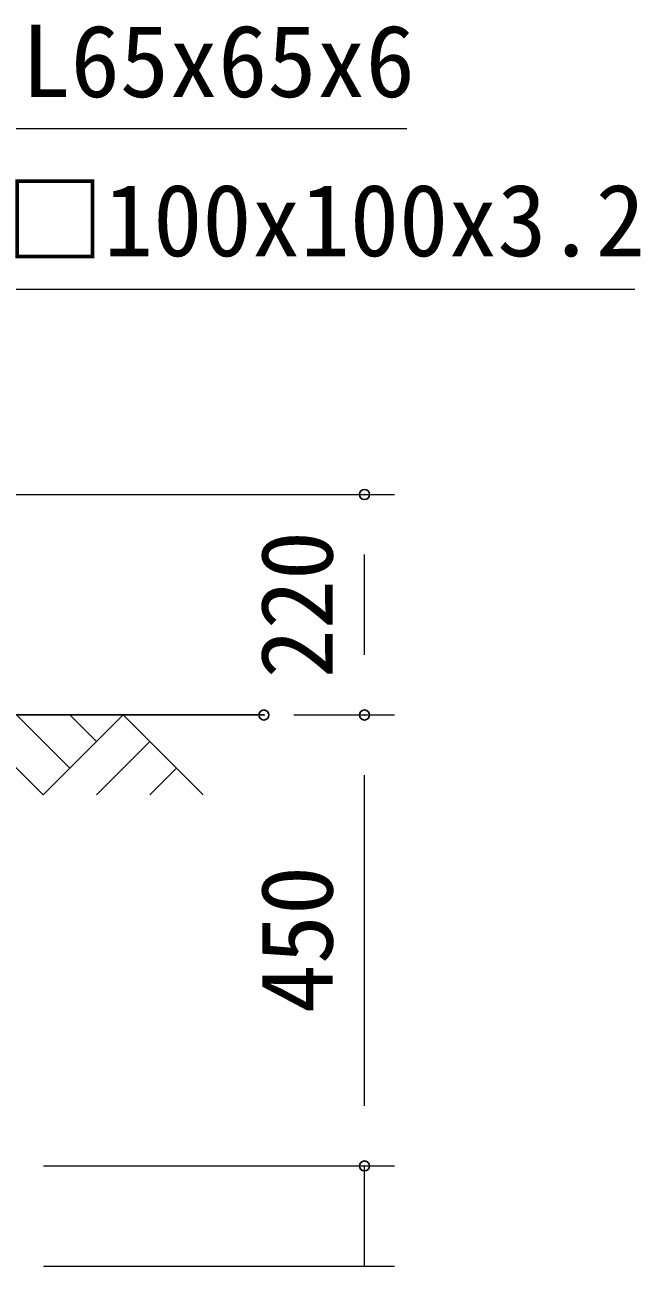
# Model space of a CAD drawing. Units: millimetres, scale not verified. Extents: x -6300 to 6300, y -4455 to 4455.
# Drawn here: x 3914 to 4528, y -1548 to -309 of the extents above; entities that cross this region are included whole.
import ezdxf
from ezdxf.enums import TextEntityAlignment as Align

# ---------------------------------------------------------------- set-up
doc = ezdxf.new("R2010")
doc.units = ezdxf.units.MM
doc.header["$LTSCALE"] = 20
doc.header["$PDMODE"] = 32
doc.header["$PDSIZE"] = 10
for name, color, linetype, lineweight in [('0-6_D-DCR-HCH', 7, 'Continuous', 13), ('0-7_D-BGD', 7, 'Continuous', 25), ('0-8_D-STR-DIM', 7, 'Continuous', 13), ('0-B_D-STR-TXT', 7, 'Continuous', 13)]:
    doc.layers.add(name, color=color, linetype=linetype, lineweight=lineweight)
doc.layers.add('0-A_Defpoints', color=8, linetype='Continuous')
doc.styles.add('ＭＳ ゴシック', font='')
doc.styles.get('ＭＳ ゴシック').set_extended_font_data('MS Gothic')

msp = doc.modelspace()

# ---------------------------------------------------------------- linework, layer by layer
at = {"layer": '0-6_D-DCR-HCH'}
for p, q in [((3932.66, -1077.97), (3852.84, -998.16)), ((3959.27, -1051.37), (3906.06, -998.16)), ((4012.48, -998.16), (3932.66, -1077.97)), ((3986.01, -1024.9), (3959.27, -998.16)), ((4012.48, -998.16), (4092.3, -1077.97)), ((4039.09, -1024.76), (3985.63, -1077.97)), ((4065.69, -1051.37), (4038.96, -1077.97))]:
    msp.add_line(p, q, dxfattribs=at)
at = {"layer": '0-7_D-BGD'}
msp.add_line((3852.84, -998.16), (4152.84, -998.16), dxfattribs=at)
at = {"layer": '0-8_D-STR-DIM'}
for p, q in [((3762.84, -778.16), (4283.27, -778.16)), ((4253.27, -938.16), (4253.27, -838.16)), ((4182.84, -998.16), (4283.27, -998.16)), ((4182.84, -998.16), (4283.27, -998.16)), ((4253.27, -1388.16), (4253.27, -1058.16)), ((4253.27, -1388.16), (4253.27, -1328.16)), ((3932.84, -1448.16), (4283.27, -1448.16)), ((3932.84, -1448.16), (4283.27, -1448.16)), ((4253.27, -1548.16), (4253.27, -1448.16)), ((3932.84, -1548.16), (4283.27, -1548.16))]:
    msp.add_line(p, q, dxfattribs=at)
at = {"layer": '0-A_Defpoints'}
for p in [(4253.27, -778.16), (4152.84, -998.16), (4253.27, -998.16), (4253.27, -1448.16)]:
    msp.add_point(p, dxfattribs=at)
at = {"layer": '0-B_D-STR-TXT'}
for points in [[(4295.44, -413.37), (3831.88, -413.37), (3622.27, -776.42)], [(4523.08, -573.68), (3823.47, -573.68), (3696.59, -793.45)]]:
    msp.add_lwpolyline(points, dxfattribs=at)

# ---------------------------------------------------------------- texts
at = {"layer": '0-8_D-STR-DIM', "style": 'ＭＳ ゴシック'}
for s, p in [('220', (4243.15, -961.66)), ('450', (4243.15, -1295.91))]:
    msp.add_text(s, height=72.14, rotation=90, dxfattribs=at).set_placement(p, align=Align.BOTTOM_LEFT)
at = {"layer": '0-B_D-STR-TXT', "style": 'ＭＳ ゴシック'}
for s, p in [('L65x65x6', (3910.93, -403.25)), ('□100x100x3.2', (3894.91, -562.04))]:
    msp.add_text(s, height=72.14, dxfattribs=at).set_placement(p, align=Align.BOTTOM_LEFT)

doc.saveas('drawing.dxf')
